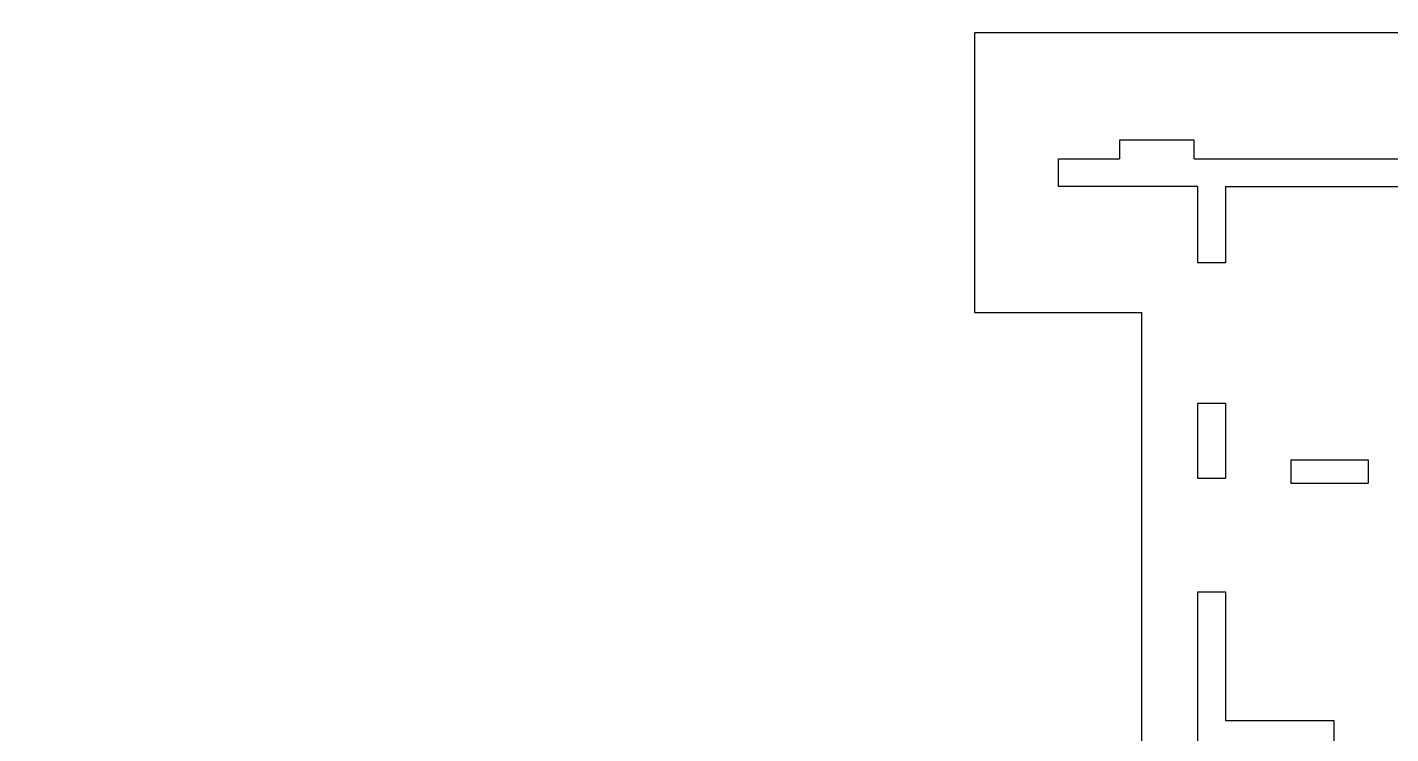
# Model space of a CAD drawing. Header units: millimetres. Extents: x 262481 to 2519995, y -394348 to 364571.
# Drawn here: x 534969 to 549585, y -158662 to -151087 of the extents above; entities that cross this region are included whole.
import ezdxf
from ezdxf.xclip import XClip

# ---------------------------------------------------------------- set-up
doc = ezdxf.new("R2010")
doc.units = ezdxf.units.MM
doc.header["$LTSCALE"] = 65
doc.header["$XCLIPFRAME"] = 0
doc.linetypes.add('XS-기초$0$HID', pattern=[2.3, 1.5, -0.8])
doc.layers.add('DIM', color=7, linetype='Continuous')
doc.layers.add('버림', color=8, linetype='Continuous')
doc.layers.add('XS-기초$0$0106', color=30, linetype='XS-기초$0$HID', plot=False)

# ---------------------------------------------------------------- blocks, each defined once
blk = doc.blocks.new('xdfndgns')
at = {"color": 3, "linetype": 'ByBlock'}
blk.add_lwpolyline([(38160, 29780), (25595, 29780), (25595, 26780), (27385, 26780), (27385, 21075), (21835, 21075), (21835, 20225), (20950, 20225), (20950, 21825), (16435, 21825), (16435, 16325), (16835, 16325), (16835, 10500), (9200, 10500)], dxfattribs=at)
at = {"layer": 'DIM', "color": 5}
for p, q in [((27950, 28630), (27150, 28630)), ((27150, 28630), (27150, 28430)), ((27950, 28430), (27950, 28630)), ((26495, 28430), (27150, 28430)), ((26495, 28130), (26495, 28430)), ((27950, 28430), (35250, 28430)), ((27985, 28130), (26495, 28130)), ((27985, 28130), (27985, 27315)), ((28285, 28130), (28285, 27315)), ((28285, 28130), (32480, 28130)), ((28285, 27315), (27985, 27315)), ((28285, 25805), (27985, 25805)), ((27985, 25805), (27985, 25005)), ((28285, 25805), (28285, 25005)), ((28985, 25200), (29815, 25200)), ((28985, 25200), (28985, 24950)), ((29815, 25200), (29815, 24950)), ((27985, 25005), (28285, 25005)), ((28985, 24950), (29815, 24950)), ((27985, 23785), (28285, 23785)), ((27985, 23785), (27985, 22105)), ((28285, 23785), (28285, 22405)), ((28285, 22405), (29445, 22405)), ((29445, 22405), (29445, 21455))]:
    blk.add_line(p, q, dxfattribs=at)
blk = doc.blocks.new('XS-기초')
at = {"layer": 'XS-기초$0$0106'}
blk.add_line((131850, 105954), (463099, 280125), dxfattribs=at)

msp = doc.modelspace()

# ---------------------------------------------------------------- block references
ref = msp.add_blockref('XS-기초', (664734.3, -301221.6), dxfattribs=dict(rotation=90))
XClip(ref).set_block_clipping_path([(221610.0000000002, 141650.0000000168), (245034.9999999982, 172590.0000000082)])
at = {"layer": '버림'}
ref = msp.add_blockref('xdfndgns', (519529.1, -180926.4), dxfattribs=at)
XClip(ref).set_block_clipping_path([(14505.442127774, -2672.6000185906), (40049.9321850194, 32035.0812654185)])

doc.saveas('drawing.dxf')
